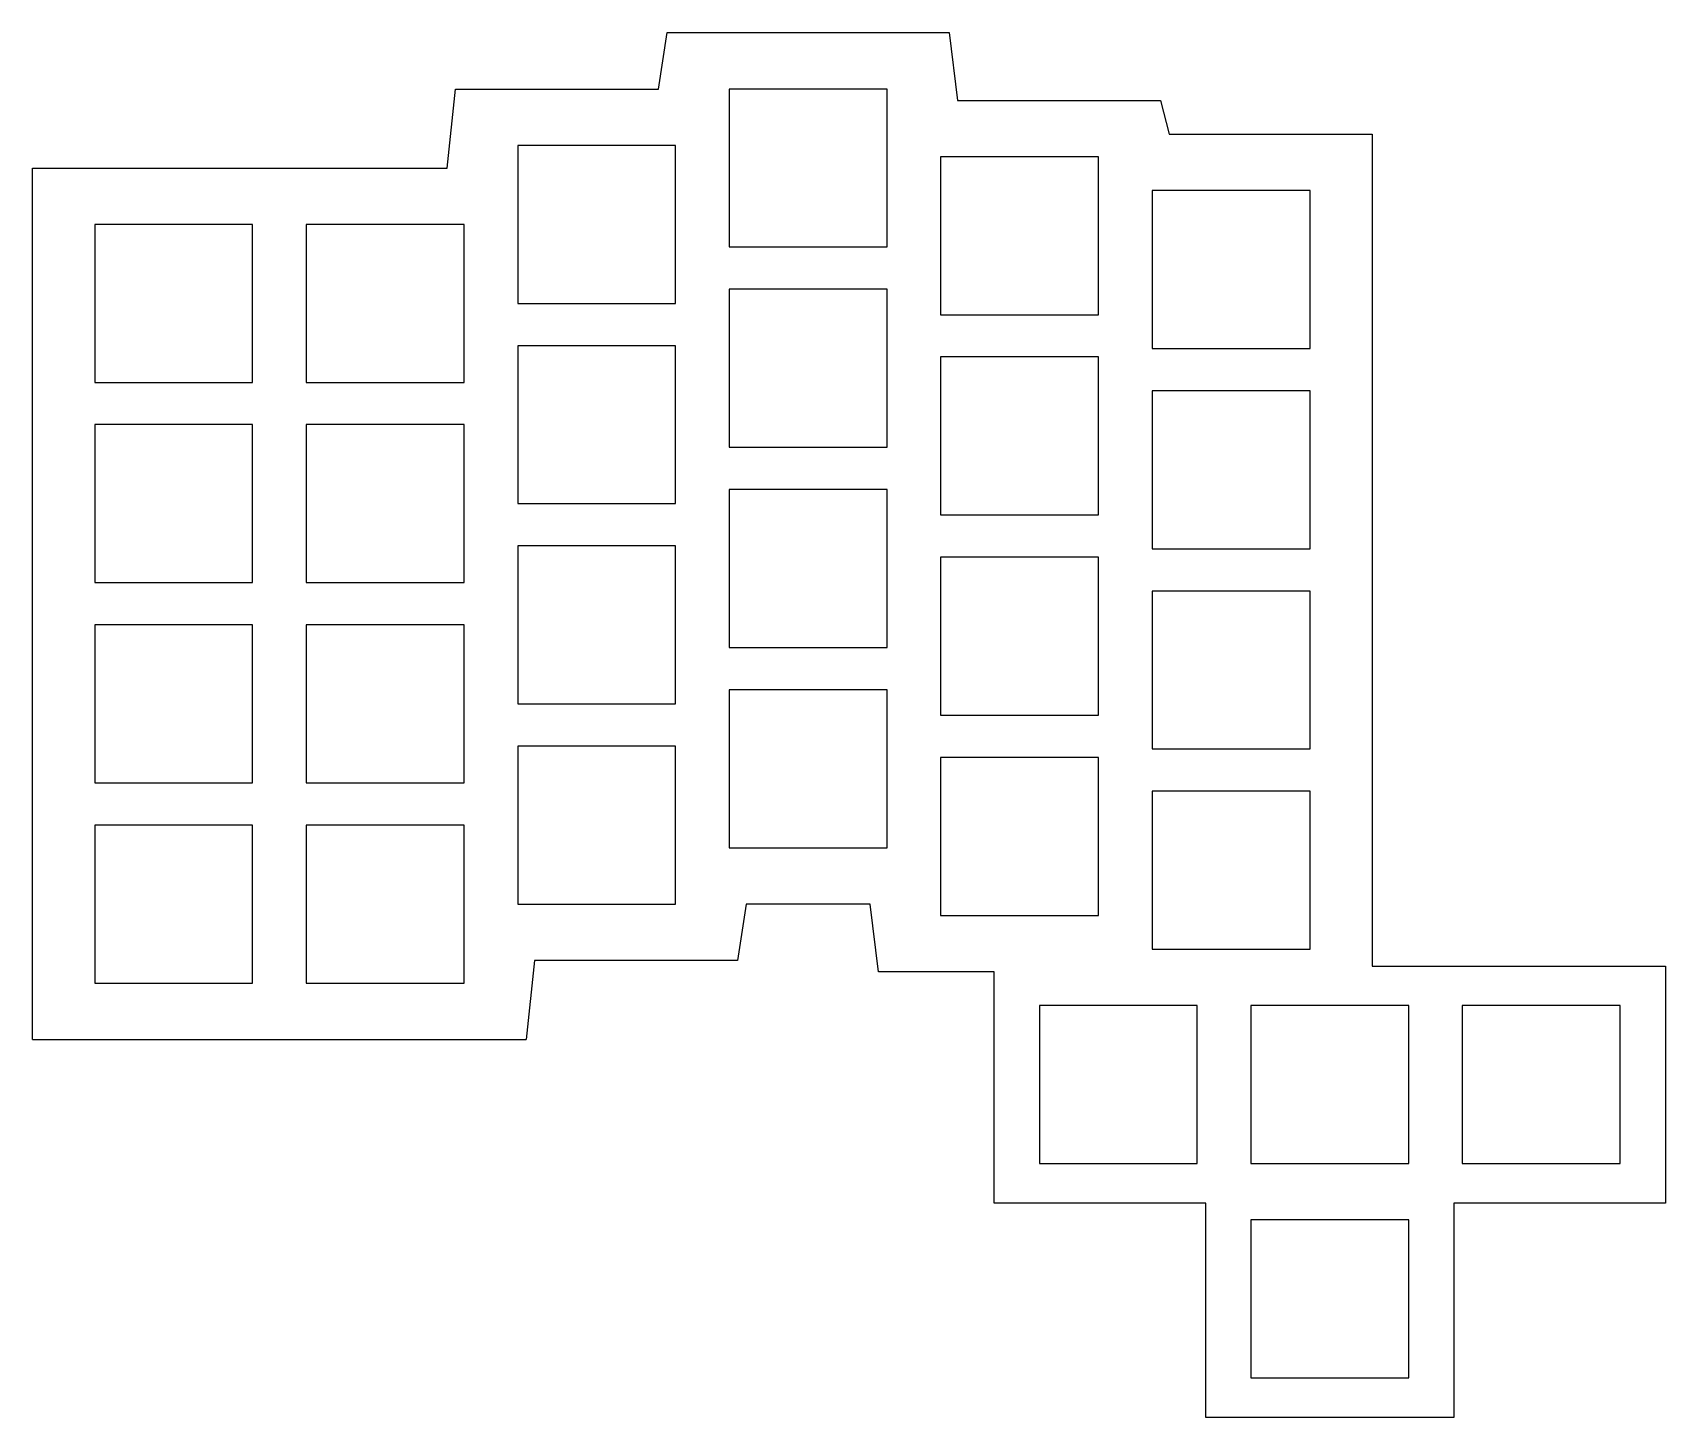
# Model space of a CAD drawing. Header units: millimetres. Extents: x 88 to 232, y -196 to -73.
import ezdxf

# ---------------------------------------------------------------- set-up
doc = ezdxf.new("R2010")
doc.units = ezdxf.units.MM

msp = doc.modelspace()

# ---------------------------------------------------------------- linework, layer by layer
for p, q in [((143, -77.75), (143.75, -72.75)), ((143.75, -72.75), (168.75, -72.75)), ((168.75, -72.75), (169.5, -78.75)), ((124.25, -84.75), (125, -77.75)), ((125, -77.75), (143, -77.75)), ((163.25, -77.75), (149.25, -77.75)), ((149.25, -77.75), (149.25, -91.75)), ((163.25, -91.75), (163.25, -77.75)), ((169.5, -78.75), (187.5, -78.75)), ((187.5, -78.75), (188.25, -81.75)), ((188.25, -81.75), (206.25, -81.75)), ((206.25, -81.75), (206.25, -155.5)), ((144.5, -82.75), (130.5, -82.75)), ((130.5, -82.75), (130.5, -96.75)), ((144.5, -96.75), (144.5, -82.75)), ((182, -83.75), (168, -83.75)), ((168, -83.75), (168, -97.75)), ((182, -97.75), (182, -83.75)), ((87.5, -162), (87.5, -84.75)), ((87.5, -84.75), (124.25, -84.75)), ((200.75, -86.75), (186.75, -86.75)), ((186.75, -86.75), (186.75, -100.75)), ((200.75, -100.75), (200.75, -86.75)), ((107, -89.75), (93, -89.75)), ((93, -89.75), (93, -103.75)), ((107, -103.75), (107, -89.75)), ((125.75, -89.75), (111.75, -89.75)), ((111.75, -89.75), (111.75, -103.75)), ((125.75, -103.75), (125.75, -89.75)), ((149.25, -91.75), (163.25, -91.75)), ((163.25, -95.5), (149.25, -95.5)), ((149.25, -95.5), (149.25, -109.5)), ((163.25, -109.5), (163.25, -95.5)), ((130.5, -96.75), (144.5, -96.75)), ((168, -97.75), (182, -97.75)), ((144.5, -100.5), (130.5, -100.5)), ((130.5, -100.5), (130.5, -114.5)), ((144.5, -114.5), (144.5, -100.5)), ((186.75, -100.75), (200.75, -100.75)), ((182, -101.5), (168, -101.5)), ((168, -101.5), (168, -115.5)), ((182, -115.5), (182, -101.5)), ((93, -103.75), (107, -103.75)), ((111.75, -103.75), (125.75, -103.75)), ((200.75, -104.5), (186.75, -104.5)), ((186.75, -104.5), (186.75, -118.5)), ((200.75, -118.5), (200.75, -104.5)), ((107, -107.5), (93, -107.5)), ((93, -107.5), (93, -121.5)), ((107, -121.5), (107, -107.5)), ((125.75, -107.5), (111.75, -107.5)), ((111.75, -107.5), (111.75, -121.5)), ((125.75, -121.5), (125.75, -107.5)), ((149.25, -109.5), (163.25, -109.5)), ((163.25, -113.25), (149.25, -113.25)), ((149.25, -113.25), (149.25, -127.25)), ((163.25, -127.25), (163.25, -113.25)), ((130.5, -114.5), (144.5, -114.5)), ((168, -115.5), (182, -115.5)), ((144.5, -118.25), (130.5, -118.25)), ((130.5, -118.25), (130.5, -132.25)), ((144.5, -132.25), (144.5, -118.25)), ((186.75, -118.5), (200.75, -118.5)), ((182, -119.25), (168, -119.25)), ((168, -119.25), (168, -133.25)), ((182, -133.25), (182, -119.25)), ((93, -121.5), (107, -121.5)), ((111.75, -121.5), (125.75, -121.5)), ((200.75, -122.25), (186.75, -122.25)), ((186.75, -122.25), (186.75, -136.25)), ((200.75, -136.25), (200.75, -122.25)), ((107, -125.25), (93, -125.25)), ((93, -125.25), (93, -139.25)), ((107, -139.25), (107, -125.25)), ((125.75, -125.25), (111.75, -125.25)), ((111.75, -125.25), (111.75, -139.25)), ((125.75, -139.25), (125.75, -125.25)), ((149.25, -127.25), (163.25, -127.25)), ((163.25, -131), (149.25, -131)), ((149.25, -131), (149.25, -145)), ((163.25, -145), (163.25, -131)), ((130.5, -132.25), (144.5, -132.25)), ((168, -133.25), (182, -133.25)), ((144.5, -136), (130.5, -136)), ((130.5, -136), (130.5, -150)), ((144.5, -150), (144.5, -136)), ((182, -137), (168, -137)), ((168, -137), (168, -151)), ((182, -151), (182, -137)), ((186.75, -136.25), (200.75, -136.25)), ((93, -139.25), (107, -139.25)), ((111.75, -139.25), (125.75, -139.25)), ((200.75, -140), (186.75, -140)), ((186.75, -140), (186.75, -154)), ((200.75, -154), (200.75, -140)), ((107, -143), (93, -143)), ((93, -143), (93, -157)), ((107, -157), (107, -143)), ((125.75, -143), (111.75, -143)), ((111.75, -143), (111.75, -157)), ((125.75, -157), (125.75, -143)), ((149.25, -145), (163.25, -145)), ((130.5, -150), (144.5, -150)), ((150.75, -150), (150, -155)), ((161.75, -150), (150.75, -150)), ((162.5, -156), (161.75, -150)), ((168, -151), (182, -151)), ((186.75, -154), (200.75, -154)), ((132, -155), (131.25, -162)), ((150, -155), (132, -155)), ((172.75, -156), (162.5, -156)), ((172.75, -176.5), (172.75, -156)), ((206.25, -155.5), (232.25, -155.5)), ((232.25, -155.5), (232.25, -176.5)), ((93, -157), (107, -157)), ((111.75, -157), (125.75, -157)), ((190.75, -159), (176.75, -159)), ((176.75, -159), (176.75, -173)), ((190.75, -173), (190.75, -159)), ((209.5, -159), (195.5, -159)), ((195.5, -159), (195.5, -173)), ((209.5, -173), (209.5, -159)), ((228.25, -159), (214.25, -159)), ((214.25, -159), (214.25, -173)), ((228.25, -173), (228.25, -159)), ((87.5, -162), (131.25, -162)), ((176.75, -173), (190.75, -173)), ((195.5, -173), (209.5, -173)), ((214.25, -173), (228.25, -173)), ((191.5, -176.5), (172.75, -176.5)), ((191.5, -195.5), (191.5, -176.5)), ((232.25, -176.5), (213.5, -176.5)), ((213.5, -176.5), (213.5, -195.5)), ((209.5, -178), (195.5, -178)), ((195.5, -178), (195.5, -192)), ((209.5, -192), (209.5, -178)), ((195.5, -192), (209.5, -192)), ((213.5, -195.5), (191.5, -195.5))]:
    msp.add_line(p, q)

doc.saveas('drawing.dxf')
